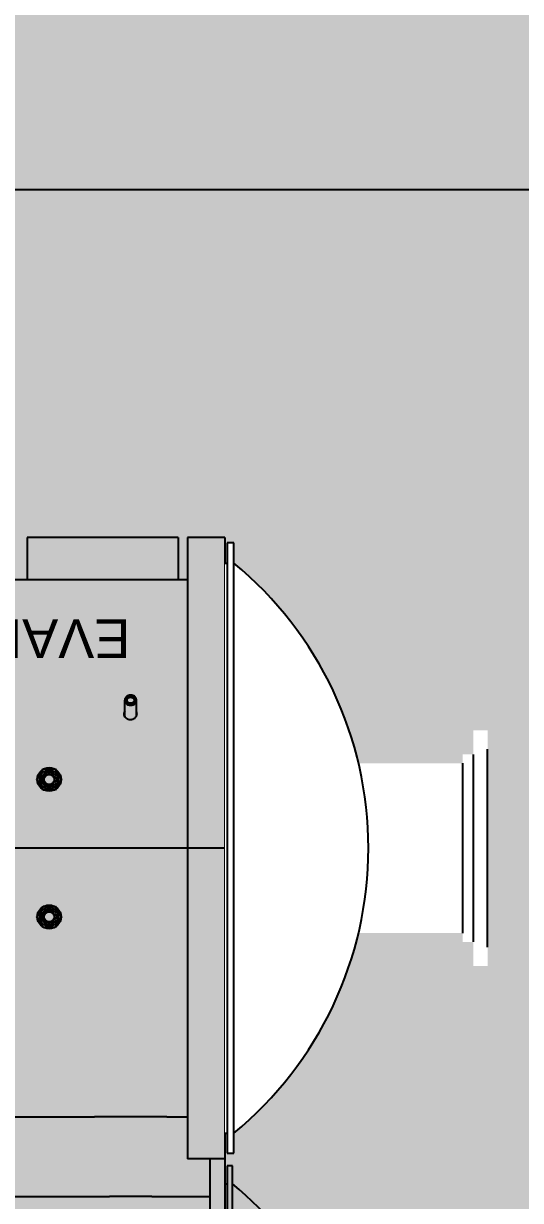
# Model space of a CAD drawing. Extents: x -18489 to 27370, y -8745 to 11880.
# Drawn here: x -16578.4 to -16444.6, y 1550.7 to 1867.2 of the extents above; entities that cross this region are included whole.
import ezdxf

# ---------------------------------------------------------------- set-up
doc = ezdxf.new("R2010")
doc.units = 0
doc.header["$LTSCALE"] = 100
doc.linetypes.add('X-CUB3-L10$0$COL-CEN-LIN', pattern=[3.25, 2.5, -0.25, 0.25, -0.25])
for name, color, linetype in [('188K-SM-03-F10-MECH-EQ-Y2257103$0$0 Xref', 8, 'Continuous'), ('188K-SM-03-F10-MECH-EQ-Y2257103$0$M-EQU-FOUNDATION', 8, 'Continuous'), ('188K-SM-03-F10-MECH-EQ-Y2257103$0$Micron CUP L10 HVAC EQU$0$M-MECH-EQU', 136, 'Continuous'), ('188K-SM-03-F10-MECH-EQ-Y2257103$0$Micron CUP L10 HVAC EQU$0$M-PHASE1 AREA', 252, 'Continuous'), ('X-CUB3-L10$0$CCL', 8, 'X-CUB3-L10$0$COL-CEN-LIN')]:
    doc.layers.add(name, color=color, linetype=linetype)
doc.styles.add('188K-SM-03-F10-MECH-EQ-Y2257103$0$Micron CUP L10 HVAC EQU$0$Standard', font='arial.ttf')
pattern_1 = [(50, (4473.52, 709.2), (54.6554, -4.78173), [5.715, -62.865]), (355, (4473.52, 709.2), (-10.57303, 57.31705), [4.572, -50.29218]), (100.45144, (4478.076, 708.8), (44.08237, 52.53533), [4.857, -53.42707]), (46.1842, (4473.52, 724.44), (81.32371, -12.6127), [8.5725, -94.2975]), (96.63556, (4480.3, 723.39), (71.22124, 74.22784), [7.2855, -80.14068]), (351.18415, (4473.52, 724.44), (71.22124, 74.22784), [6.858, -75.43792]), (21, (4481.14, 720.63), (45.48432, -30.67956), [5.715, -62.865]), (326, (4481.14, 720.63), (18.54061, 55.25639), [4.572, -50.292]), (71.45144, (4484.93, 718.07), (64.02493, 24.57683), [4.857, -53.42698]), (37.5, (4473.521, 709.2), (0.926581, 25.366512), [0, -49.6824, 0, -51.054, 0, -50.4825]), (7.5, (4473.52, 709.2), (20.0459, 30.054172), [0, -29.1084, 0, -48.5394, 0, -19.2405]), (327.5, (4456.529, 709.2), (40.677179, -1.718623), [0, -19.05, 0, -59.436, 0, -78.867]), (317.5, (4448.91, 709.2), (44.438754, 7.62795), [0, -24.765, 0, -39.4716, 0, -56.007])]

# ---------------------------------------------------------------- blocks, each defined once
blk = doc.blocks.new('X-CUB3-L10$0$CUB3-10')
at = {"layer": 'X-CUB3-L10$0$CCL'}
blk.add_line((720, 2542.459), (-5160, 2542.459), dxfattribs=at)
blk = doc.blocks.new('X-CUB3-L10')
at = {"layer": 'X-CUB3-L10$0$CCL'}
blk.add_blockref('X-CUB3-L10$0$CUB3-10', (-12838.15, -720), dxfattribs=at)
blk = doc.blocks.new('188K-SM-03-F10-MECH-EQ-Y2257103$0$Micron CUP L10 HVAC EQU$0$A$C0c53ceb0')
at = {"layer": '188K-SM-03-F10-MECH-EQ-Y2257103$0$Micron CUP L10 HVAC EQU$0$M-PHASE1 AREA'}
for p, q in [((-3936.5276, 8115.48251), (-4342.51661, 8115.48251)), ((-4342.51661, 8115.48251), (-4342.51661, 8002.65137)), ((-3936.5276, 8115.48251), (-3936.5276, 8002.65137)), ((-3911.15329, 8115.48251), (-3911.15329, 6444.24307)), ((-3810.45936, 8115.48251), (-3911.15329, 8115.48251)), ((-3810.45936, 8115.48251), (-3810.45936, 4997.76684)), ((-4459.35079, 8002.65137), (-3911.15329, 8002.65137)), ((-4080.05036, 7634.88879), (-4080.05036, 7677.70618)), ((-4048.33377, 7635.40131), (-4048.33377, 7677.70618)), ((-4316.7635, 7464.66811), (-4299.9415, 7493.21304)), ((-4299.9415, 7493.21304), (-4266.98066, 7493.21304)), ((-4266.98066, 7493.21304), (-4250.15866, 7464.66811)), ((-4299.9415, 7436.12318), (-4316.7635, 7464.66811)), ((-4250.15866, 7464.66811), (-4266.98066, 7436.12318)), ((-4266.98066, 7436.12318), (-4299.9415, 7436.12318)), ((-3683.5878, 7279.86279), (-8809.19869, 7279.86279)), ((-4316.7635, 7095.05747), (-4299.9415, 7123.6024)), ((-4299.9415, 7123.6024), (-4266.98066, 7123.6024)), ((-4266.98066, 7123.6024), (-4250.15866, 7095.05747)), ((-4299.9415, 7066.51254), (-4316.7635, 7095.05747)), ((-4250.15866, 7095.05747), (-4266.98066, 7066.51254)), ((-4266.98066, 7066.51254), (-4299.9415, 7066.51254)), ((-4719.45406, 6557.0742), (-4161.79129, 6557.0742)), ((-3966.59285, 6557.0742), (-4161.79129, 6557.0742)), ((-3966.59285, 6557.0742), (-3911.15329, 6557.0742)), ((-3810.45936, 6444.24307), (-3911.15329, 6444.24307)), ((-3851.0546, 6444.24307), (-3851.0546, 4997.76684)), ((-3790.13513, 6425.29391), (-3804.11637, 6425.29391)), ((-3804.11637, 6425.29391), (-3804.11637, 5016.71514)), ((-3790.13513, 5016.71514), (-3790.13513, 6425.29391)), ((-3810.45995, 6377.12078), (-3804.11637, 6377.12078)), ((-5416.77684, 6342.65009), (-4121.13209, 6342.65009)), ((-4007.25205, 6342.65009), (-4121.13209, 6342.65009)), ((-4007.25205, 6342.65009), (-3851.0546, 6342.65009))]:
    blk.add_line(p, q, dxfattribs=at)
for centre, radius in [((-4283.46108, 7464.66811), 31.71789), ((-4283.46108, 7464.66811), 25.37327), ((-4283.46108, 7464.66811), 20.61578), ((-4283.46108, 7464.66811), 15.85829), ((-4283.46108, 7464.66811), 13.67619), ((-4283.46108, 7095.05747), 31.71789), ((-4283.46108, 7095.05747), 25.37327), ((-4283.46108, 7095.05747), 20.61578), ((-4283.46108, 7095.05747), 15.85829), ((-4283.46108, 7095.05747), 13.67619)]:
    blk.add_circle(centre, radius, dxfattribs=at)
for centre, radius, start, end in [((-4067.36566, 7677.07184), 9.57644, 176.20888376, 177.5215235), ((-4061.01848, 7677.07184), 9.57644, 2.4784765, 3.79111624), ((-4068.93398, 7641.26962), 13.48888, 180.05324986, 193.29407331), ((-4068.11876, 7634.89066), 11.9316, 180.00897902, 186.9636012), ((-4061.43885, 7641.61088), 14.53898, 332.85224405, 334.66286979), ((-4060.72059, 7634.97103), 13.77524, 13.42363065, 25.60772121), ((-4061.01073, 7641.41836), 14.06966, 334.625343, 346.64234337), ((-4060.44911, 7641.26962), 13.48888, 346.7059267, 359.94675014), ((-4283.46108, 7464.66811), 30.4679, 129.92689214, 169.05142826), ((-4283.46108, 7464.66811), 30.4679, 69.65458536, 110.34541464), ((-4283.46108, 7464.66811), 30.4679, 10.94857173, 50.07310786), ((-4283.46108, 7464.66811), 30.4679, 190.96919943, 230.13638244), ((-4283.46108, 7464.66811), 30.4679, 309.86361756, 349.03080056), ((-4283.46108, 7464.66811), 30.4679, 249.62238986, 290.37761014), ((-4283.46108, 7095.05747), 30.4679, 69.62238986, 110.37761014), ((-4283.46108, 7095.05747), 30.4679, 129.86361756, 169.03080056), ((-4283.46108, 7095.05747), 30.4679, 10.96919944, 50.13638244), ((-4283.46108, 7095.05747), 30.4679, 190.94857173, 230.07310786), ((-4283.46108, 7095.05747), 30.4679, 249.65458536, 290.34541464), ((-4283.46108, 7095.05747), 30.4679, 309.92689214, 349.05142826), ((-4323.53241, 5721.00452), 845.57744, 309.10978441, 50.89021559)]:
    blk.add_arc(centre, radius, start, end, dxfattribs=at)
for points, knots in [([(-4048.33377, 7677.70618), (-4048.33377, 7678.60507), (-4048.54127, 7680.42039), (-4049.45936, 7683.02347), (-4050.94524, 7685.41658), (-4052.93744, 7687.50675), (-4055.35754, 7689.21726), (-4059.04637, 7690.91669), (-4064.19207, 7691.79086), (-4069.33777, 7690.91669), (-4073.0266, 7689.21726), (-4075.4467, 7687.50675), (-4077.43889, 7685.41658), (-4078.92478, 7683.02347), (-4079.84286, 7680.42039), (-4080.05036, 7678.60507), (-4080.05036, 7677.70618)], [0, 0, 0, 0, 0.0580893086, 0.1168913136, 0.1769958679, 0.238758498, 0.3022670214, 0.3673470518, 0.5, 0.6326529482, 0.6977329786, 0.761241502, 0.8230041321, 0.8831086864, 0.9419106914, 1, 1, 1, 1]), ([(-4080.05036, 7677.70618), (-4080.05036, 7676.8073), (-4079.84286, 7674.99198), (-4078.92478, 7672.3889), (-4077.43889, 7669.99579), (-4075.4467, 7667.90562), (-4073.0266, 7666.19511), (-4069.33777, 7664.49568), (-4064.19207, 7663.62151), (-4059.04637, 7664.49568), (-4055.35754, 7666.19511), (-4052.93744, 7667.90562), (-4050.94524, 7669.99579), (-4049.45936, 7672.3889), (-4048.54127, 7674.99198), (-4048.33377, 7676.8073), (-4048.33377, 7677.70618)], [0, 0, 0, 0, 0.0580893086, 0.1168913136, 0.1769958679, 0.238758498, 0.3022670214, 0.3673470518, 0.5, 0.6326529482, 0.6977329786, 0.761241502, 0.8230041321, 0.8831086864, 0.9419106914, 1, 1, 1, 1]), ([(-4064.19207, 7688.74807), (-4065.02424, 7688.74807), (-4066.68421, 7688.60731), (-4069.08153, 7687.98042), (-4071.29539, 7686.96101), (-4073.24069, 7685.58585), (-4074.84251, 7683.90533), (-4076.03717, 7681.98127), (-4076.7753, 7679.88839), (-4076.94214, 7678.42887), (-4076.94214, 7677.70618)], [0, 0, 0, 0, 0.1336453813, 0.2660251325, 0.3960593923, 0.5229513315, 0.6463553629, 0.7664463016, 0.8839385107, 1, 1, 1, 1]), ([(-4076.94214, 7677.70618), (-4076.94214, 7676.9835), (-4076.7753, 7675.52398), (-4076.03717, 7673.4311), (-4074.84251, 7671.50704), (-4073.24069, 7669.82652), (-4071.29539, 7668.45136), (-4069.08153, 7667.43195), (-4066.68421, 7666.80506), (-4065.02424, 7666.6643), (-4064.19207, 7666.6643)], [0, 0, 0, 0, 0.1160614893, 0.2335536984, 0.3536446371, 0.4770486685, 0.6039406077, 0.7339748675, 0.8663546187, 1, 1, 1, 1]), ([(-4076.92114, 7677.70503), (-4076.875, 7678.40141), (-4076.62659, 7679.79863), (-4075.80849, 7681.78194), (-4074.57537, 7683.59327), (-4072.97404, 7685.16763), (-4071.06315, 7686.45123), (-4068.91085, 7687.40035), (-4066.59394, 7687.98299), (-4064.99399, 7688.11374), (-4064.19207, 7688.11374)], [0, 0, 0, 0, 0.1159954181, 0.2336863383, 0.3540677851, 0.4777042844, 0.6046749321, 0.7346003294, 0.8667162812, 1, 1, 1, 1]), ([(-4064.19207, 7687.2099), (-4064.90832, 7687.2099), (-4066.33705, 7687.08875), (-4068.40041, 7686.54918), (-4070.30587, 7685.67178), (-4071.98018, 7684.48818), (-4073.35887, 7683.04176), (-4074.38711, 7681.38574), (-4075.02241, 7679.5844), (-4075.16601, 7678.3282), (-4075.16601, 7677.70618)], [0, 0, 0, 0, 0.1336453813, 0.2660251325, 0.3960593923, 0.5229513315, 0.6463553629, 0.7664463016, 0.8839385107, 1, 1, 1, 1]), ([(-4075.16601, 7677.70618), (-4075.16601, 7677.08417), (-4075.02241, 7675.82797), (-4074.38711, 7674.02663), (-4073.35887, 7672.37061), (-4071.98018, 7670.92419), (-4070.30587, 7669.74059), (-4068.40041, 7668.86319), (-4066.33705, 7668.32362), (-4064.90832, 7668.20247), (-4064.19207, 7668.20247)], [0, 0, 0, 0, 0.1160614893, 0.2335536984, 0.3536446371, 0.4770486685, 0.6039406077, 0.7339748675, 0.8663546187, 1, 1, 1, 1]), ([(-4064.19207, 7667.56814), (-4064.90831, 7667.56814), (-4066.33704, 7667.68929), (-4068.40041, 7668.22884), (-4070.30588, 7669.10625), (-4071.98019, 7670.28985), (-4073.35887, 7671.73627), (-4074.38709, 7673.3923), (-4075.02238, 7675.19364), (-4075.16597, 7676.44984), (-4075.16597, 7677.07185)], [0, 0, 0, 0, 0.1336441668, 0.2660257233, 0.3960597497, 0.522951796, 0.6463558338, 0.7664466458, 0.8839386874, 1, 1, 1, 1]), ([(-4073.70704, 7677.70618), (-4073.70704, 7678.24552), (-4073.58255, 7679.33471), (-4073.03167, 7680.89655), (-4072.14016, 7682.33242), (-4070.94486, 7683.58654), (-4069.49278, 7684.61282), (-4067.27949, 7685.63248), (-4064.19207, 7686.15699), (-4061.10465, 7685.63248), (-4058.89136, 7684.61282), (-4057.43928, 7683.58654), (-4056.24398, 7682.33242), (-4055.35246, 7680.89655), (-4054.80158, 7679.33471), (-4054.67709, 7678.24552), (-4054.67709, 7677.70618)], [0, 0, 0, 0, 0.0580896369, 0.1168910495, 0.1769959692, 0.2387584412, 0.3022670424, 0.3673471053, 0.5, 0.6326528947, 0.6977329576, 0.7612415588, 0.8230040308, 0.8831089505, 0.9419103631, 1, 1, 1, 1]), ([(-4054.67709, 7677.70618), (-4054.67709, 7677.16685), (-4054.80158, 7676.07766), (-4055.35246, 7674.51582), (-4056.24398, 7673.07995), (-4057.43928, 7671.82583), (-4058.89136, 7670.79955), (-4061.10465, 7669.77989), (-4064.19207, 7669.25538), (-4067.27949, 7669.77989), (-4069.49278, 7670.79955), (-4070.94486, 7671.82583), (-4072.14016, 7673.07995), (-4073.03167, 7674.51582), (-4073.58255, 7676.07766), (-4073.70704, 7677.16685), (-4073.70704, 7677.70618)], [0, 0, 0, 0, 0.0580896369, 0.1168910495, 0.1769959692, 0.2387584412, 0.3022670424, 0.3673471053, 0.5, 0.6326528947, 0.6977329576, 0.7612415588, 0.8230040308, 0.8831089505, 0.9419103631, 1, 1, 1, 1]), ([(-4051.442, 7677.70618), (-4051.442, 7678.42887), (-4051.60884, 7679.88839), (-4052.34697, 7681.98127), (-4053.54162, 7683.90533), (-4055.14345, 7685.58585), (-4057.08875, 7686.96101), (-4059.30261, 7687.98042), (-4061.69992, 7688.60731), (-4063.35989, 7688.74807), (-4064.19207, 7688.74807)], [0, 0, 0, 0, 0.1160614893, 0.2335536984, 0.3536446371, 0.4770486685, 0.6039406077, 0.7339748675, 0.8663546187, 1, 1, 1, 1]), ([(-4051.46299, 7677.70503), (-4051.50914, 7678.40141), (-4051.75755, 7679.79863), (-4052.57565, 7681.78194), (-4053.80877, 7683.59327), (-4055.4101, 7685.16763), (-4057.32098, 7686.45123), (-4059.47328, 7687.40035), (-4061.7902, 7687.98299), (-4063.39015, 7688.11374), (-4064.19207, 7688.11374)], [0, 0, 0, 0, 0.1159954181, 0.2336863383, 0.3540677851, 0.4777042844, 0.6046749321, 0.7346003294, 0.8667162812, 1, 1, 1, 1]), ([(-4053.21813, 7677.70618), (-4053.21813, 7678.3282), (-4053.36172, 7679.5844), (-4053.99703, 7681.38574), (-4055.02527, 7683.04176), (-4056.40395, 7684.48818), (-4058.07826, 7685.67178), (-4059.98373, 7686.54918), (-4062.04709, 7687.08875), (-4063.47582, 7687.2099), (-4064.19207, 7687.2099)], [0, 0, 0, 0, 0.1160614893, 0.2335536984, 0.3536446371, 0.4770486685, 0.6039406077, 0.7339748675, 0.8663546187, 1, 1, 1, 1]), ([(-4064.19207, 7666.6643), (-4063.35989, 7666.6643), (-4061.69992, 7666.80506), (-4059.30261, 7667.43195), (-4057.08875, 7668.45136), (-4055.14345, 7669.82652), (-4053.54162, 7671.50704), (-4052.34697, 7673.4311), (-4051.60884, 7675.52398), (-4051.442, 7676.9835), (-4051.442, 7677.70618)], [0, 0, 0, 0, 0.1336453813, 0.2660251325, 0.3960593923, 0.5229513315, 0.6463553629, 0.7664463016, 0.8839385107, 1, 1, 1, 1]), ([(-4064.19207, 7668.20247), (-4063.47582, 7668.20247), (-4062.04709, 7668.32362), (-4059.98373, 7668.86319), (-4058.07826, 7669.74059), (-4056.40395, 7670.92419), (-4055.02527, 7672.37061), (-4053.99703, 7674.02663), (-4053.36172, 7675.82797), (-4053.21813, 7677.08417), (-4053.21813, 7677.70618)], [0, 0, 0, 0, 0.1336453813, 0.2660251325, 0.3960593923, 0.5229513315, 0.6463553629, 0.7664463016, 0.8839385107, 1, 1, 1, 1]), ([(-4064.19207, 7667.56814), (-4063.47583, 7667.56814), (-4062.04709, 7667.68929), (-4059.98372, 7668.22884), (-4058.07826, 7669.10625), (-4056.40395, 7670.28985), (-4055.02527, 7671.73627), (-4053.99704, 7673.3923), (-4053.36175, 7675.19364), (-4053.21816, 7676.44984), (-4053.21816, 7677.07185)], [0, 0, 0, 0, 0.1336441668, 0.2660257233, 0.3960597497, 0.522951796, 0.6463558338, 0.7664466458, 0.8839386874, 1, 1, 1, 1]), ([(-4082.06139, 7638.16786), (-4081.23378, 7634.66283), (-4076.35692, 7627.9853), (-4068.60554, 7625.79255), (-4064.69154, 7625.79255)], [0, 0, 0, 0, 0.4792036316, 1, 1, 1, 1]), ([(-4064.69154, 7625.79255), (-4061.36871, 7625.79255), (-4054.80576, 7627.38923), (-4049.92347, 7632.20386), (-4048.50159, 7634.97693)], [0, 0, 0, 0, 0.5160328555, 1, 1, 1, 1])]:
    blk.add_open_spline(points, degree=3, knots=knots, dxfattribs=at)
for points in [[(-4080.08083, 7648.85763), (-4081.54967, 7646.65067), (-4082.42285, 7643.90815), (-4082.42285, 7641.25708)], [(-4080.08083, 7642.68866), (-4080.99226, 7641.31939), (-4081.68134, 7639.7693), (-4082.06139, 7638.16894)], [(-4046.96024, 7641.25708), (-4046.96024, 7643.25306), (-4047.43677, 7645.29316), (-4048.29844, 7647.09356)]]:
    blk.add_open_spline(points, degree=3, dxfattribs=at)
at = {"layer": '188K-SM-03-F10-MECH-EQ-Y2257103$0$Micron CUP L10 HVAC EQU$0$M-PHASE1 AREA', "insert": (-4064.89254, 7791.24201), "char_height": 104.175694, "attachment_point": 1, "rotation": 180, "style": '188K-SM-03-F10-MECH-EQ-Y2257103$0$Micron CUP L10 HVAC EQU$0$Standard'}
blk.add_mtext('EVAPORATOR', dxfattribs=at)
blk.add_wipeout([(-3101.83156, 7013.51485), (-3103.41745, 7013.51485), (-3103.41745, 6962.76623), (-3141.47892, 6962.76623), (-3141.47892, 7027.7879), (-3170.02502, 7027.7879), (-3170.02502, 7051.57632), (-3804.11637, 7051.57632), (-3804.11637, 7508.31392), (-3170.02502, 7508.31392), (-3170.02502, 7532.10234), (-3141.47892, 7532.10234), (-3141.47892, 7597.12401), (-3103.41745, 7597.12401), (-3103.41745, 7546.37539), (-3101.83156, 7546.37539)]).dxf.layer = '188K-SM-03-F10-MECH-EQ-Y2257103$0$Micron CUP L10 HVAC EQU$0$M-PHASE1 AREA'
at = {"layer": '188K-SM-03-F10-MECH-EQ-Y2257103$0$Micron CUP L10 HVAC EQU$0$M-PHASE1 AREA'}
for p, q in [((-3103.41745, 7013.51485), (-3103.41745, 7546.37539)), ((-3170.02502, 7051.57632), (-3170.02502, 7508.31392)), ((-3141.47892, 7027.7879), (-3141.47892, 7532.10234))]:
    blk.add_line(p, q, dxfattribs=at)
blk.add_wipeout([(-3101.83156, 7013.51485), (-3103.41745, 7013.51485), (-3103.41745, 6962.76623), (-3141.47892, 6962.76623), (-3141.47892, 7027.7879), (-3170.02502, 7027.7879), (-3170.02502, 7051.57632), (-3804.11637, 7051.57632), (-3804.11637, 7508.31392), (-3170.02502, 7508.31392), (-3170.02502, 7532.10234), (-3141.47892, 7532.10234), (-3141.47892, 7597.12401), (-3103.41745, 7597.12401), (-3103.41745, 7546.37539), (-3101.83156, 7546.37539)]).dxf.layer = '188K-SM-03-F10-MECH-EQ-Y2257103$0$Micron CUP L10 HVAC EQU$0$M-PHASE1 AREA'
for p, q in [((-3103.41745, 7013.51485), (-3103.41745, 7546.37539)), ((-3170.02502, 7051.57632), (-3170.02502, 7508.31392)), ((-3141.47892, 7027.7879), (-3141.47892, 7532.10234))]:
    blk.add_line(p, q, dxfattribs=at)
blk.add_wipeout([(-3786.12598, 6513.55211), (-3772.84652, 6524.66173), (-3759.76296, 6536.00142), (-3746.8793, 6547.56773), (-3734.19946, 6559.35712), (-3721.72731, 6571.36601), (-3709.46664, 6583.59074), (-3697.42119, 6596.02759), (-3685.59463, 6608.67277), (-3673.99056, 6621.52242), (-3662.61251, 6634.57263), (-3651.46395, 6647.81943), (-3640.54828, 6661.25878), (-3629.86882, 6674.88659), (-3619.42882, 6688.69871), (-3609.23147, 6702.69093), (-3599.27987, 6716.85898), (-3589.57706, 6731.19855), (-3580.12598, 6745.70528), (-3570.92952, 6760.37474), (-3561.99047, 6775.20247), (-3553.31157, 6790.18395), (-3544.89545, 6805.31462), (-3536.74468, 6820.58986), (-3528.86174, 6836.00502), (-3521.24903, 6851.55542), (-3513.90888, 6867.2363), (-3506.84351, 6883.0429), (-3500.05508, 6898.9704), (-3493.54566, 6915.01395), (-3487.31723, 6931.16866), (-3481.37168, 6947.42962), (-3475.71083, 6963.79186), (-3470.33641, 6980.2504), (-3465.25005, 6996.80023), (-3460.45329, 7013.43631), (-3455.94761, 7030.15357), (-3451.73436, 7046.94692), (-3447.81485, 7063.81125), (-3444.19025, 7080.74141), (-3440.86168, 7097.73225), (-3437.83014, 7114.7786), (-3435.09657, 7131.87525), (-3432.66179, 7149.01701), (-3430.52655, 7166.19865), (-3428.69149, 7183.41494), (-3427.15718, 7200.66063), (-3425.92408, 7217.93048), (-3424.99257, 7235.21921), (-3424.36294, 7252.52157), (-3424.03536, 7269.83228), (-3424.00995, 7287.14608), (-3424.28671, 7304.45768), (-3424.86555, 7321.76181), (-3425.74631, 7339.0532), (-3426.92871, 7356.32659), (-3428.41239, 7373.57671), (-3430.1969, 7390.79832), (-3432.2817, 7407.98615), (-3434.66615, 7425.13498), (-3437.34953, 7442.23959), (-3440.33101, 7459.29476), (-3443.60969, 7476.2953), (-3447.18458, 7493.23603), (-3451.05457, 7510.11178), (-3455.2185, 7526.91743), (-3459.67509, 7543.64785), (-3464.423, 7560.29794), (-3469.46076, 7576.86263), (-3474.78685, 7593.33688), (-3480.39964, 7609.71566), (-3486.29742, 7625.99399), (-3492.47841, 7642.16692), (-3498.94071, 7658.22951), (-3505.68235, 7674.17687), (-3512.70129, 7690.00414), (-3519.99539, 7705.7065), (-3527.56242, 7721.27918), (-3535.40007, 7736.71742), (-3543.50597, 7752.01652), (-3551.87763, 7767.17182), (-3560.51252, 7782.17871), (-3569.408, 7797.03262), (-3578.56137, 7811.72901), (-3587.96982, 7826.26342), (-3597.6305, 7840.63141), (-3607.54047, 7854.82862), (-3617.6967, 7868.85071), (-3628.09611, 7882.69341), (-3638.73552, 7896.35251), (-3649.61169, 7909.82384), (-3660.72132, 7923.10331), (-3672.06101, 7936.18687), (-3683.62732, 7949.07053), (-3695.41671, 7961.75036), (-3707.4256, 7974.22252), (-3719.65033, 7986.48319), (-3732.08718, 7998.52864), (-3744.73235, 8010.3552), (-3757.58201, 8021.95927), (-3770.63222, 8033.33732), (-3783.87902, 8044.48588), (-3786.12598, 8046.33813), (-3786.12598, 8100.62647), (-3804.11637, 8100.62647), (-3804.11637, 8046.33813), (-3810.45995, 8046.33813), (-3810.45995, 6513.55211), (-3804.11637, 6513.55211), (-3804.11637, 6459.26377), (-3786.12598, 6459.26377)]).dxf.layer = '188K-SM-03-F10-MECH-EQ-Y2257103$0$Micron CUP L10 HVAC EQU$0$M-PHASE1 AREA'
for p, q in [((-3786.12598, 8100.62647), (-3804.11637, 8100.62647)), ((-3804.11637, 8100.62647), (-3804.11637, 6459.26377)), ((-3786.12598, 6459.26377), (-3786.12598, 8100.62647)), ((-3810.45995, 8046.33813), (-3804.11637, 8046.33813)), ((-3810.45995, 6513.55211), (-3804.11637, 6513.55211)), ((-3804.11637, 6459.26377), (-3786.12598, 6459.26377))]:
    blk.add_line(p, q, dxfattribs=at)
blk.add_arc((-4416.00471, 7279.94512), 992.02089, 309.41590656, 50.58409344, dxfattribs=at)
blk = doc.blocks.new('188K-SM-03-F10-MECH-EQ-Y2257103$0$Micron CUP L10 HVAC EQU')
at = {"layer": '188K-SM-03-F10-MECH-EQ-Y2257103$0$Micron CUP L10 HVAC EQU$0$M-MECH-EQU'}
blk.add_blockref('188K-SM-03-F10-MECH-EQ-Y2257103$0$Micron CUP L10 HVAC EQU$0$A$C0c53ceb0', (-206166.7, 2082.2), dxfattribs=at)
blk = doc.blocks.new('188K-SM-03-F10-MECH-EQ-Y2257103')
at = {"layer": '188K-SM-03-F10-MECH-EQ-Y2257103$0$M-EQU-FOUNDATION'}
h = blk.add_hatch(dxfattribs=at)
h.set_pattern_fill('AR-CONC', color=256, scale=0.3)
h.set_pattern_definition(pattern_1)
h.paths.add_polyline_path([(-17043.15, 4192.46), (-16393.15, 4192.46), (-16393.15, 1372.46), (-17043.15, 1372.46)], flags=16)
h.paths.add_polyline_path([(-17048.15, 4197.46), (-16388.15, 4197.46), (-16388.15, 1367.46), (-17048.15, 1367.46)])
h = blk.add_hatch(dxfattribs=at)
h.set_pattern_fill('AR-CONC', color=256, scale=0.3)
h.set_pattern_definition(pattern_1)
h.paths.add_polyline_path([(-17033.15, 4182.46), (-16403.15, 4182.46), (-16403.15, 1382.46), (-17033.15, 1382.46)])
at = {"layer": '188K-SM-03-F10-MECH-EQ-Y2257103$0$0 Xref', "xscale": 0.1, "yscale": 0.1, "zscale": 0.1}
blk.add_blockref('188K-SM-03-F10-MECH-EQ-Y2257103$0$Micron CUP L10 HVAC EQU', (4473.52, 709.2), dxfattribs=at)

msp = doc.modelspace()

# ---------------------------------------------------------------- block references
msp.add_blockref('X-CUB3-L10', (0, 0))

# ---------------------------------------------------------------- next in the draw order: block references
msp.add_blockref('188K-SM-03-F10-MECH-EQ-Y2257103', (0, 0))

doc.saveas('drawing.dxf')
